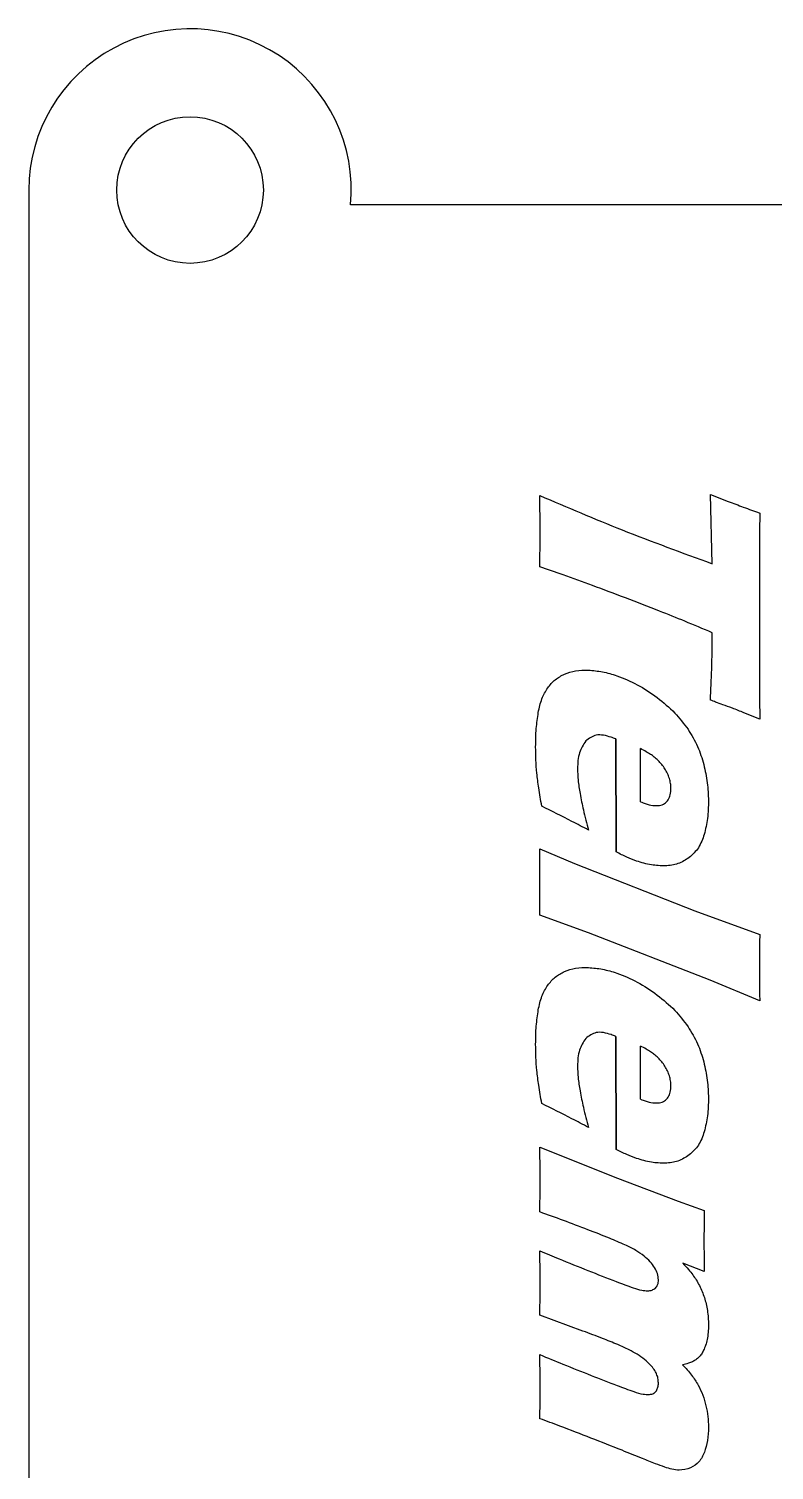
# Model space of a CAD drawing. Header units: millimetres. Extents: x 5 to 293, y 5 to 302.
# Drawn here: x 5.71 to 31.13, y 44.5 to 93.66 of the extents above; entities that cross this region are included whole.
import ezdxf

# ---------------------------------------------------------------- set-up
doc = ezdxf.new("R2010")
doc.units = ezdxf.units.MM
doc.layers.get('0').update_dxf_attribs({"linetype": 'CONTINUOUS'})

msp = doc.modelspace()

# ---------------------------------------------------------------- linework, layer by layer
for p, q in [((29.015, 75.414), (28.955, 77.774)), ((28.955, 77.774), (29.564, 77.539)), ((30.625, 73.509), (30.63, 72.151)), ((29.015, 72.676), (29.015, 73.061)), ((30.63, 72.151), (30.63, 70.832)), ((30.63, 70.832), (30.636, 70.116)), ((30.636, 70.116), (30.098, 70.332)), ((26.57, 67.293), (26.57, 69.106)), ((23.141, 64.489), (23.136, 65.685)), ((23.136, 65.685), (24.318, 65.185)), ((24.318, 65.185), (28.425, 63.576)), ((24.795, 62.822), (23.136, 63.43)), ((28.425, 63.576), (30.636, 62.765)), ((28.949, 61.208), (24.795, 62.822)), ((30.636, 60.51), (28.949, 61.208)), ((26.57, 57.15), (26.57, 58.963)), ((23.136, 55.515), (25.784, 54.461)), ((25.784, 54.461), (27.856, 53.669)), ((27.856, 53.669), (28.746, 53.356)), ((28.746, 51.273), (28.015, 51.559)), ((24.608, 49.241), (23.136, 49.786))]:
    msp.add_line(p, q)
msp.add_lwpolyline([(5.706, 88.158), (5.706, 10.158, 1.046586), (16.683, 10.658), (94.229, 10.658, 1.046586), (105.206, 10.158), (105.206, 88.158, 1.046586), (94.229, 87.658), (16.683, 87.658, 1.046586)], format="xyb", close=True)
for points in [[(25.735, 65.582), (25.729, 69.436)], [(25.735, 55.439), (25.729, 59.293)]]:
    msp.add_lwpolyline(points, close=True)
msp.add_circle((11.206, 88.158), 2.5)
for points, knots in [([(23.147, 76.473), (23.146, 76.618), (23.144, 77.04), (23.139, 77.463), (23.136, 77.74)], [0, 0, 0, 0, 0.0434718, 0.1266704, 0.1266704, 0.1266704, 0.1266704]), ([(23.136, 77.74), (24.068, 77.341), (26.006, 76.512), (27.986, 75.789), (29.015, 75.414)], [0, 0, 0, 0, 0.3039805, 0.6323416, 0.6323416, 0.6323416, 0.6323416]), ([(29.564, 77.539), (29.735, 77.474), (30.091, 77.338), (30.449, 77.209), (30.636, 77.142)], [0, 0, 0, 0, 0.0547618, 0.1142656, 0.1142656, 0.1142656, 0.1142656]), ([(30.636, 77.142), (30.633, 76.58), (30.626, 75.369), (30.625, 74.158), (30.625, 73.509)], [0, 0, 0, 0, 0.1686211, 0.3632493, 0.3632493, 0.3632493, 0.3632493]), ([(23.136, 75.313), (23.139, 75.559), (23.144, 75.946), (23.146, 76.333), (23.147, 76.473)], [0, 0, 0, 0, 0.0738478, 0.116034, 0.116034, 0.116034, 0.116034]), ([(24.932, 74.669), (24.598, 74.793), (24.001, 75.013), (23.4, 75.221), (23.136, 75.313)], [0, 0, 0, 0, 0.1068991, 0.1907965, 0.1907965, 0.1907965, 0.1907965]), ([(27.222, 73.797), (26.835, 73.948), (26.074, 74.244), (25.308, 74.529), (24.932, 74.669)], [0, 0, 0, 0, 0.1245641, 0.2450191, 0.2450191, 0.2450191, 0.2450191]), ([(29.015, 73.061), (28.704, 73.192), (28.109, 73.443), (27.509, 73.683), (27.222, 73.797)], [0, 0, 0, 0, 0.1012101, 0.1938785, 0.1938785, 0.1938785, 0.1938785]), ([(28.955, 70.759), (28.972, 71.111), (29.004, 71.75), (29.012, 72.389), (29.015, 72.676)], [0, 0, 0, 0, 0.1057376, 0.1918343, 0.1918343, 0.1918343, 0.1918343]), ([(23.978, 71.651), (24.102, 71.695), (24.366, 71.787), (24.645, 71.785), (24.794, 71.784)], [0, 0, 0, 0, 0.03909625, 0.08313762, 0.08313762, 0.08313762, 0.08313762]), ([(23.978, 71.651), (24.102, 71.695), (24.366, 71.787), (24.645, 71.785), (24.794, 71.784)], [0, 0, 0, 0, 0.03909625, 0.08313762, 0.08313762, 0.08313762, 0.08313762]), ([(24.794, 71.784), (24.954, 71.77), (25.285, 71.742), (25.602, 71.644), (25.765, 71.594)], [0, 0, 0, 0, 0.04823952, 0.09925628, 0.09925628, 0.09925628, 0.09925628]), ([(24.794, 71.784), (24.954, 71.77), (25.285, 71.742), (25.602, 71.644), (25.765, 71.594)], [0, 0, 0, 0, 0.04823952, 0.09925628, 0.09925628, 0.09925628, 0.09925628]), ([(23.405, 71.179), (23.486, 71.278), (23.645, 71.474), (23.868, 71.593), (23.978, 71.651)], [0, 0, 0, 0, 0.03798681, 0.07500426, 0.07500426, 0.07500426, 0.07500426]), ([(23.405, 71.179), (23.486, 71.278), (23.645, 71.474), (23.868, 71.593), (23.978, 71.651)], [0, 0, 0, 0, 0.03798681, 0.07500426, 0.07500426, 0.07500426, 0.07500426]), ([(25.765, 71.594), (26.002, 71.5), (26.49, 71.307), (26.919, 71.003), (27.14, 70.846)], [0, 0, 0, 0, 0.0759556, 0.1570184, 0.1570184, 0.1570184, 0.1570184]), ([(25.765, 71.594), (26.002, 71.5), (26.49, 71.307), (26.919, 71.003), (27.14, 70.846)], [0, 0, 0, 0, 0.0759556, 0.1570184, 0.1570184, 0.1570184, 0.1570184]), ([(23.084, 70.34), (23.116, 70.5), (23.177, 70.798), (23.333, 71.058), (23.405, 71.179)], [0, 0, 0, 0, 0.04854959, 0.09037023, 0.09037023, 0.09037023, 0.09037023]), ([(23.084, 70.34), (23.116, 70.5), (23.177, 70.798), (23.333, 71.058), (23.405, 71.179)], [0, 0, 0, 0, 0.04854959, 0.09037023, 0.09037023, 0.09037023, 0.09037023]), ([(27.14, 70.846), (27.348, 70.68), (27.744, 70.363), (28.048, 69.958), (28.191, 69.766)], [0, 0, 0, 0, 0.0796097, 0.1512342, 0.1512342, 0.1512342, 0.1512342]), ([(27.14, 70.846), (27.348, 70.68), (27.744, 70.363), (28.048, 69.958), (28.191, 69.766)], [0, 0, 0, 0, 0.0796097, 0.1512342, 0.1512342, 0.1512342, 0.1512342]), ([(22.993, 69.168), (22.996, 69.375), (23.001, 69.768), (23.057, 70.156), (23.084, 70.34)], [0, 0, 0, 0, 0.0620457, 0.117705, 0.117705, 0.117705, 0.117705]), ([(22.993, 69.168), (22.996, 69.375), (23.001, 69.768), (23.057, 70.156), (23.084, 70.34)], [0, 0, 0, 0, 0.0620457, 0.117705, 0.117705, 0.117705, 0.117705]), ([(29.382, 70.606), (29.299, 70.636), (29.157, 70.688), (29.014, 70.738), (28.955, 70.759)], [0, 0, 0, 0, 0.0264322, 0.04539739, 0.04539739, 0.04539739, 0.04539739]), ([(30.098, 70.332), (29.966, 70.384), (29.728, 70.476), (29.489, 70.566), (29.382, 70.606)], [0, 0, 0, 0, 0.04239074, 0.07663099, 0.07663099, 0.07663099, 0.07663099]), ([(24.701, 69.367), (24.619, 69.238), (24.44, 68.953), (24.428, 68.614), (24.422, 68.429)], [0, 0, 0, 0, 0.04502623, 0.09942361, 0.09942361, 0.09942361, 0.09942361]), ([(24.701, 69.367), (24.619, 69.238), (24.44, 68.953), (24.428, 68.614), (24.422, 68.429)], [0, 0, 0, 0, 0.04502623, 0.09942361, 0.09942361, 0.09942361, 0.09942361]), ([(25.571, 69.495), (25.394, 69.547), (25.079, 69.641), (24.816, 69.451), (24.701, 69.367)], [0, 0, 0, 0, 0.05175097, 0.09247937, 0.09247937, 0.09247937, 0.09247937]), ([(25.571, 69.495), (25.394, 69.547), (25.079, 69.641), (24.816, 69.451), (24.701, 69.367)], [0, 0, 0, 0, 0.05175097, 0.09247937, 0.09247937, 0.09247937, 0.09247937]), ([(25.729, 69.436), (25.702, 69.447), (25.649, 69.467), (25.596, 69.486), (25.571, 69.495)], [0, 0, 0, 0, 0.00894974, 0.01694294, 0.01694294, 0.01694294, 0.01694294]), ([(25.729, 69.436), (25.702, 69.447), (25.649, 69.467), (25.596, 69.486), (25.571, 69.495)], [0, 0, 0, 0, 0.00894974, 0.01694294, 0.01694294, 0.01694294, 0.01694294]), ([(28.191, 69.766), (28.308, 69.575), (28.539, 69.197), (28.666, 68.773), (28.729, 68.564)], [0, 0, 0, 0, 0.0669564, 0.1321725, 0.1321725, 0.1321725, 0.1321725]), ([(28.191, 69.766), (28.308, 69.575), (28.539, 69.197), (28.666, 68.773), (28.729, 68.564)], [0, 0, 0, 0, 0.0669564, 0.1321725, 0.1321725, 0.1321725, 0.1321725]), ([(23.034, 68.275), (23.022, 68.424), (22.998, 68.721), (22.995, 69.019), (22.993, 69.168)], [0, 0, 0, 0, 0.04484065, 0.08943421, 0.08943421, 0.08943421, 0.08943421]), ([(23.034, 68.275), (23.022, 68.424), (22.998, 68.721), (22.995, 69.019), (22.993, 69.168)], [0, 0, 0, 0, 0.04484065, 0.08943421, 0.08943421, 0.08943421, 0.08943421]), ([(26.913, 68.912), (26.864, 68.942), (26.752, 69.011), (26.636, 69.072), (26.57, 69.106)], [0, 0, 0, 0, 0.01722332, 0.03943518, 0.03943518, 0.03943518, 0.03943518]), ([(27.169, 68.704), (27.127, 68.744), (27.046, 68.819), (26.956, 68.882), (26.913, 68.912)], [0, 0, 0, 0, 0.01737812, 0.03296435, 0.03296435, 0.03296435, 0.03296435]), ([(24.422, 68.429), (24.426, 68.297), (24.436, 68.01), (24.482, 67.727), (24.507, 67.573)], [0, 0, 0, 0, 0.03958543, 0.08608344, 0.08608344, 0.08608344, 0.08608344]), ([(24.422, 68.429), (24.426, 68.297), (24.436, 68.01), (24.482, 67.727), (24.507, 67.573)], [0, 0, 0, 0, 0.03958543, 0.08608344, 0.08608344, 0.08608344, 0.08608344]), ([(27.402, 68.419), (27.367, 68.47), (27.298, 68.572), (27.212, 68.661), (27.169, 68.704)], [0, 0, 0, 0, 0.01858749, 0.03693631, 0.03693631, 0.03693631, 0.03693631]), ([(27.556, 68.089), (27.537, 68.146), (27.497, 68.262), (27.434, 68.366), (27.402, 68.419)], [0, 0, 0, 0, 0.0180209, 0.0364755, 0.0364755, 0.0364755, 0.0364755]), ([(28.729, 68.564), (28.776, 68.357), (28.867, 67.95), (28.882, 67.533), (28.889, 67.329)], [0, 0, 0, 0, 0.0635674, 0.1248017, 0.1248017, 0.1248017, 0.1248017]), ([(28.729, 68.564), (28.776, 68.357), (28.867, 67.95), (28.882, 67.533), (28.889, 67.329)], [0, 0, 0, 0, 0.0635674, 0.1248017, 0.1248017, 0.1248017, 0.1248017]), ([(23.202, 67.146), (23.164, 67.353), (23.096, 67.728), (23.053, 68.106), (23.034, 68.275)], [0, 0, 0, 0, 0.0631055, 0.1141047, 0.1141047, 0.1141047, 0.1141047]), ([(23.202, 67.146), (23.164, 67.353), (23.096, 67.728), (23.053, 68.106), (23.034, 68.275)], [0, 0, 0, 0, 0.0631055, 0.1141047, 0.1141047, 0.1141047, 0.1141047]), ([(27.608, 67.753), (27.606, 67.809), (27.601, 67.923), (27.571, 68.033), (27.556, 68.089)], [0, 0, 0, 0, 0.0167041, 0.03414134, 0.03414134, 0.03414134, 0.03414134]), ([(24.507, 67.573), (24.543, 67.387), (24.625, 66.969), (24.734, 66.558), (24.795, 66.33)], [0, 0, 0, 0, 0.0569199, 0.1276986, 0.1276986, 0.1276986, 0.1276986]), ([(24.507, 67.573), (24.543, 67.387), (24.625, 66.969), (24.734, 66.558), (24.795, 66.33)], [0, 0, 0, 0, 0.0569199, 0.1276986, 0.1276986, 0.1276986, 0.1276986]), ([(27.218, 67.168), (27.281, 67.184), (27.402, 67.213), (27.478, 67.311), (27.515, 67.359)], [0, 0, 0, 0, 0.01870712, 0.03620324, 0.03620324, 0.03620324, 0.03620324]), ([(27.515, 67.359), (27.542, 67.417), (27.601, 67.542), (27.606, 67.679), (27.608, 67.753)], [0, 0, 0, 0, 0.01907433, 0.04086442, 0.04086442, 0.04086442, 0.04086442]), ([(24.795, 66.33), (24.608, 66.429), (24.08, 66.708), (23.546, 66.974), (23.202, 67.146)], [0, 0, 0, 0, 0.0636144, 0.1790374, 0.1790374, 0.1790374, 0.1790374]), ([(24.795, 66.33), (24.608, 66.429), (24.08, 66.708), (23.546, 66.974), (23.202, 67.146)], [0, 0, 0, 0, 0.0636144, 0.1790374, 0.1790374, 0.1790374, 0.1790374]), ([(26.57, 67.293), (26.599, 67.281), (26.651, 67.26), (26.705, 67.242), (26.729, 67.233)], [0, 0, 0, 0, 0.00928117, 0.01701594, 0.01701594, 0.01701594, 0.01701594]), ([(26.729, 67.233), (26.817, 67.205), (26.977, 67.155), (27.143, 67.164), (27.218, 67.168)], [0, 0, 0, 0, 0.02728852, 0.04967865, 0.04967865, 0.04967865, 0.04967865]), ([(28.889, 67.329), (28.884, 67.128), (28.874, 66.741), (28.785, 66.365), (28.743, 66.183)], [0, 0, 0, 0, 0.0600691, 0.1157521, 0.1157521, 0.1157521, 0.1157521]), ([(28.889, 67.329), (28.884, 67.128), (28.874, 66.741), (28.785, 66.365), (28.743, 66.183)], [0, 0, 0, 0, 0.0600691, 0.1157521, 0.1157521, 0.1157521, 0.1157521]), ([(28.743, 66.183), (28.689, 66.023), (28.584, 65.716), (28.348, 65.496), (28.235, 65.392)], [0, 0, 0, 0, 0.04992625, 0.0953915, 0.0953915, 0.0953915, 0.0953915]), ([(28.743, 66.183), (28.689, 66.023), (28.584, 65.716), (28.348, 65.496), (28.235, 65.392)], [0, 0, 0, 0, 0.04992625, 0.0953915, 0.0953915, 0.0953915, 0.0953915]), ([(26.433, 65.273), (26.321, 65.315), (26.083, 65.404), (25.856, 65.52), (25.735, 65.582)], [0, 0, 0, 0, 0.03557891, 0.07635416, 0.07635416, 0.07635416, 0.07635416]), ([(26.433, 65.273), (26.321, 65.315), (26.083, 65.404), (25.856, 65.52), (25.735, 65.582)], [0, 0, 0, 0, 0.03557891, 0.07635416, 0.07635416, 0.07635416, 0.07635416]), ([(28.235, 65.392), (28.11, 65.312), (27.86, 65.152), (27.564, 65.122), (27.416, 65.107)], [0, 0, 0, 0, 0.04381897, 0.08777713, 0.08777713, 0.08777713, 0.08777713]), ([(28.235, 65.392), (28.11, 65.312), (27.86, 65.152), (27.564, 65.122), (27.416, 65.107)], [0, 0, 0, 0, 0.04381897, 0.08777713, 0.08777713, 0.08777713, 0.08777713]), ([(27.416, 65.107), (27.257, 65.112), (26.922, 65.123), (26.601, 65.222), (26.433, 65.273)], [0, 0, 0, 0, 0.0475219, 0.1001476, 0.1001476, 0.1001476, 0.1001476]), ([(27.416, 65.107), (27.257, 65.112), (26.922, 65.123), (26.601, 65.222), (26.433, 65.273)], [0, 0, 0, 0, 0.0475219, 0.1001476, 0.1001476, 0.1001476, 0.1001476]), ([(23.136, 63.43), (23.137, 63.616), (23.141, 63.969), (23.141, 64.322), (23.141, 64.489)], [0, 0, 0, 0, 0.055833, 0.1059857, 0.1059857, 0.1059857, 0.1059857]), ([(30.636, 62.765), (30.633, 62.543), (30.627, 62.161), (30.626, 61.779), (30.625, 61.619)], [0, 0, 0, 0, 0.0666991, 0.1146006, 0.1146006, 0.1146006, 0.1146006]), ([(23.405, 61.036), (23.486, 61.135), (23.645, 61.331), (23.868, 61.45), (23.978, 61.509)], [0, 0, 0, 0, 0.03798664, 0.07500421, 0.07500421, 0.07500421, 0.07500421]), ([(23.405, 61.036), (23.486, 61.135), (23.645, 61.331), (23.868, 61.45), (23.978, 61.509)], [0, 0, 0, 0, 0.03798664, 0.07500421, 0.07500421, 0.07500421, 0.07500421]), ([(23.978, 61.509), (24.102, 61.552), (24.366, 61.644), (24.645, 61.642), (24.794, 61.641)], [0, 0, 0, 0, 0.03909618, 0.08313756, 0.08313756, 0.08313756, 0.08313756]), ([(23.978, 61.509), (24.102, 61.552), (24.366, 61.644), (24.645, 61.642), (24.794, 61.641)], [0, 0, 0, 0, 0.03909618, 0.08313756, 0.08313756, 0.08313756, 0.08313756]), ([(24.794, 61.641), (24.954, 61.627), (25.285, 61.599), (25.602, 61.501), (25.765, 61.451)], [0, 0, 0, 0, 0.04823952, 0.09925628, 0.09925628, 0.09925628, 0.09925628]), ([(24.794, 61.641), (24.954, 61.627), (25.285, 61.599), (25.602, 61.501), (25.765, 61.451)], [0, 0, 0, 0, 0.04823952, 0.09925628, 0.09925628, 0.09925628, 0.09925628]), ([(30.625, 61.619), (30.625, 61.443), (30.627, 61.074), (30.633, 60.704), (30.636, 60.51)], [0, 0, 0, 0, 0.0527694, 0.1109613, 0.1109613, 0.1109613, 0.1109613]), ([(23.084, 60.197), (23.116, 60.357), (23.177, 60.655), (23.333, 60.915), (23.405, 61.036)], [0, 0, 0, 0, 0.04854936, 0.09037021, 0.09037021, 0.09037021, 0.09037021]), ([(23.084, 60.197), (23.116, 60.357), (23.177, 60.655), (23.333, 60.915), (23.405, 61.036)], [0, 0, 0, 0, 0.04854936, 0.09037021, 0.09037021, 0.09037021, 0.09037021]), ([(25.765, 61.451), (26.002, 61.357), (26.49, 61.164), (26.919, 60.86), (27.14, 60.703)], [0, 0, 0, 0, 0.0759556, 0.1570184, 0.1570184, 0.1570184, 0.1570184]), ([(25.765, 61.451), (26.002, 61.357), (26.49, 61.164), (26.919, 60.86), (27.14, 60.703)], [0, 0, 0, 0, 0.0759556, 0.1570184, 0.1570184, 0.1570184, 0.1570184]), ([(27.14, 60.703), (27.348, 60.537), (27.744, 60.22), (28.048, 59.815), (28.191, 59.623)], [0, 0, 0, 0, 0.0796097, 0.1512342, 0.1512342, 0.1512342, 0.1512342]), ([(27.14, 60.703), (27.348, 60.537), (27.744, 60.22), (28.048, 59.815), (28.191, 59.623)], [0, 0, 0, 0, 0.0796097, 0.1512342, 0.1512342, 0.1512342, 0.1512342]), ([(22.993, 59.025), (22.996, 59.232), (23.001, 59.625), (23.057, 60.013), (23.084, 60.197)], [0, 0, 0, 0, 0.0620454, 0.117705, 0.117705, 0.117705, 0.117705]), ([(22.993, 59.025), (22.996, 59.232), (23.001, 59.625), (23.057, 60.013), (23.084, 60.197)], [0, 0, 0, 0, 0.0620454, 0.117705, 0.117705, 0.117705, 0.117705]), ([(28.191, 59.623), (28.308, 59.432), (28.539, 59.054), (28.666, 58.631), (28.729, 58.421)], [0, 0, 0, 0, 0.0669566, 0.1321725, 0.1321725, 0.1321725, 0.1321725]), ([(28.191, 59.623), (28.308, 59.432), (28.539, 59.054), (28.666, 58.631), (28.729, 58.421)], [0, 0, 0, 0, 0.0669566, 0.1321725, 0.1321725, 0.1321725, 0.1321725]), ([(23.034, 58.132), (23.022, 58.281), (22.998, 58.578), (22.995, 58.876), (22.993, 59.025)], [0, 0, 0, 0, 0.04484089, 0.08943445, 0.08943445, 0.08943445, 0.08943445]), ([(23.034, 58.132), (23.022, 58.281), (22.998, 58.578), (22.995, 58.876), (22.993, 59.025)], [0, 0, 0, 0, 0.04484089, 0.08943445, 0.08943445, 0.08943445, 0.08943445]), ([(24.701, 59.225), (24.619, 59.095), (24.44, 58.81), (24.428, 58.472), (24.422, 58.286)], [0, 0, 0, 0, 0.04502623, 0.09942361, 0.09942361, 0.09942361, 0.09942361]), ([(24.701, 59.225), (24.619, 59.095), (24.44, 58.81), (24.428, 58.472), (24.422, 58.286)], [0, 0, 0, 0, 0.04502623, 0.09942361, 0.09942361, 0.09942361, 0.09942361]), ([(25.571, 59.352), (25.394, 59.405), (25.079, 59.498), (24.816, 59.308), (24.701, 59.225)], [0, 0, 0, 0, 0.05175097, 0.09247937, 0.09247937, 0.09247937, 0.09247937]), ([(25.571, 59.352), (25.394, 59.405), (25.079, 59.498), (24.816, 59.308), (24.701, 59.225)], [0, 0, 0, 0, 0.05175097, 0.09247937, 0.09247937, 0.09247937, 0.09247937]), ([(25.729, 59.293), (25.702, 59.304), (25.649, 59.325), (25.596, 59.343), (25.571, 59.352)], [0, 0, 0, 0, 0.00894966, 0.01694293, 0.01694293, 0.01694293, 0.01694293]), ([(25.729, 59.293), (25.702, 59.304), (25.649, 59.325), (25.596, 59.343), (25.571, 59.352)], [0, 0, 0, 0, 0.00894966, 0.01694293, 0.01694293, 0.01694293, 0.01694293]), ([(26.913, 58.769), (26.864, 58.799), (26.752, 58.868), (26.636, 58.929), (26.57, 58.963)], [0, 0, 0, 0, 0.01722332, 0.03943518, 0.03943518, 0.03943518, 0.03943518]), ([(27.169, 58.562), (27.127, 58.601), (27.046, 58.676), (26.956, 58.74), (26.913, 58.769)], [0, 0, 0, 0, 0.01737828, 0.03296465, 0.03296465, 0.03296465, 0.03296465]), ([(27.402, 58.276), (27.367, 58.328), (27.298, 58.429), (27.212, 58.518), (27.169, 58.562)], [0, 0, 0, 0, 0.0185873, 0.03693612, 0.03693612, 0.03693612, 0.03693612]), ([(23.202, 57.003), (23.164, 57.21), (23.096, 57.585), (23.053, 57.963), (23.034, 58.132)], [0, 0, 0, 0, 0.0631052, 0.1141045, 0.1141045, 0.1141045, 0.1141045]), ([(23.202, 57.003), (23.164, 57.21), (23.096, 57.585), (23.053, 57.963), (23.034, 58.132)], [0, 0, 0, 0, 0.0631052, 0.1141045, 0.1141045, 0.1141045, 0.1141045]), ([(24.422, 58.286), (24.426, 58.154), (24.436, 57.867), (24.482, 57.584), (24.507, 57.431)], [0, 0, 0, 0, 0.03958543, 0.08608367, 0.08608367, 0.08608367, 0.08608367]), ([(24.422, 58.286), (24.426, 58.154), (24.436, 57.867), (24.482, 57.584), (24.507, 57.431)], [0, 0, 0, 0, 0.03958543, 0.08608367, 0.08608367, 0.08608367, 0.08608367]), ([(27.556, 57.947), (27.537, 58.003), (27.497, 58.119), (27.434, 58.223), (27.402, 58.276)], [0, 0, 0, 0, 0.01802113, 0.03647551, 0.03647551, 0.03647551, 0.03647551]), ([(28.729, 58.421), (28.776, 58.214), (28.867, 57.807), (28.882, 57.391), (28.889, 57.186)], [0, 0, 0, 0, 0.0635672, 0.1248015, 0.1248015, 0.1248015, 0.1248015]), ([(28.729, 58.421), (28.776, 58.214), (28.867, 57.807), (28.882, 57.391), (28.889, 57.186)], [0, 0, 0, 0, 0.0635672, 0.1248015, 0.1248015, 0.1248015, 0.1248015]), ([(27.515, 57.216), (27.542, 57.274), (27.601, 57.399), (27.606, 57.537), (27.608, 57.61)], [0, 0, 0, 0, 0.01907455, 0.04086465, 0.04086465, 0.04086465, 0.04086465]), ([(27.608, 57.61), (27.606, 57.666), (27.601, 57.78), (27.571, 57.89), (27.556, 57.947)], [0, 0, 0, 0, 0.0167041, 0.03414134, 0.03414134, 0.03414134, 0.03414134]), ([(24.507, 57.431), (24.543, 57.244), (24.625, 56.826), (24.734, 56.415), (24.795, 56.187)], [0, 0, 0, 0, 0.0569197, 0.1276984, 0.1276984, 0.1276984, 0.1276984]), ([(24.507, 57.431), (24.543, 57.244), (24.625, 56.826), (24.734, 56.415), (24.795, 56.187)], [0, 0, 0, 0, 0.0569197, 0.1276984, 0.1276984, 0.1276984, 0.1276984]), ([(26.57, 57.15), (26.599, 57.138), (26.651, 57.118), (26.705, 57.099), (26.729, 57.09)], [0, 0, 0, 0, 0.00928108, 0.01701585, 0.01701585, 0.01701585, 0.01701585]), ([(26.729, 57.09), (26.817, 57.063), (26.977, 57.013), (27.143, 57.022), (27.218, 57.026)], [0, 0, 0, 0, 0.02728858, 0.04967871, 0.04967871, 0.04967871, 0.04967871]), ([(27.218, 57.026), (27.281, 57.041), (27.402, 57.07), (27.478, 57.168), (27.515, 57.216)], [0, 0, 0, 0, 0.01870704, 0.03620316, 0.03620316, 0.03620316, 0.03620316]), ([(28.889, 57.186), (28.884, 56.985), (28.874, 56.598), (28.785, 56.222), (28.743, 56.04)], [0, 0, 0, 0, 0.0600693, 0.1157524, 0.1157524, 0.1157524, 0.1157524]), ([(28.889, 57.186), (28.884, 56.985), (28.874, 56.598), (28.785, 56.222), (28.743, 56.04)], [0, 0, 0, 0, 0.0600693, 0.1157524, 0.1157524, 0.1157524, 0.1157524]), ([(24.795, 56.187), (24.608, 56.286), (24.08, 56.565), (23.546, 56.832), (23.202, 57.003)], [0, 0, 0, 0, 0.0636144, 0.1790374, 0.1790374, 0.1790374, 0.1790374]), ([(24.795, 56.187), (24.608, 56.286), (24.08, 56.565), (23.546, 56.832), (23.202, 57.003)], [0, 0, 0, 0, 0.0636144, 0.1790374, 0.1790374, 0.1790374, 0.1790374]), ([(28.743, 56.04), (28.689, 55.88), (28.584, 55.574), (28.348, 55.354), (28.235, 55.249)], [0, 0, 0, 0, 0.04992625, 0.0953915, 0.0953915, 0.0953915, 0.0953915]), ([(28.743, 56.04), (28.689, 55.88), (28.584, 55.574), (28.348, 55.354), (28.235, 55.249)], [0, 0, 0, 0, 0.04992625, 0.0953915, 0.0953915, 0.0953915, 0.0953915]), ([(23.147, 54.378), (23.146, 54.549), (23.145, 54.928), (23.139, 55.307), (23.136, 55.515)], [0, 0, 0, 0, 0.0512498, 0.1136908, 0.1136908, 0.1136908, 0.1136908]), ([(26.433, 55.131), (26.321, 55.172), (26.083, 55.261), (25.856, 55.377), (25.735, 55.439)], [0, 0, 0, 0, 0.03557882, 0.07635407, 0.07635407, 0.07635407, 0.07635407]), ([(26.433, 55.131), (26.321, 55.172), (26.083, 55.261), (25.856, 55.377), (25.735, 55.439)], [0, 0, 0, 0, 0.03557882, 0.07635407, 0.07635407, 0.07635407, 0.07635407]), ([(27.416, 54.964), (27.257, 54.969), (26.922, 54.98), (26.601, 55.079), (26.433, 55.131)], [0, 0, 0, 0, 0.0475219, 0.1001477, 0.1001477, 0.1001477, 0.1001477]), ([(27.416, 54.964), (27.257, 54.969), (26.922, 54.98), (26.601, 55.079), (26.433, 55.131)], [0, 0, 0, 0, 0.0475219, 0.1001477, 0.1001477, 0.1001477, 0.1001477]), ([(28.235, 55.249), (28.11, 55.169), (27.86, 55.009), (27.564, 54.979), (27.416, 54.964)], [0, 0, 0, 0, 0.04381897, 0.08777713, 0.08777713, 0.08777713, 0.08777713]), ([(28.235, 55.249), (28.11, 55.169), (27.86, 55.009), (27.564, 54.979), (27.416, 54.964)], [0, 0, 0, 0, 0.04381897, 0.08777713, 0.08777713, 0.08777713, 0.08777713]), ([(23.136, 53.304), (23.139, 53.503), (23.145, 53.861), (23.146, 54.22), (23.147, 54.378)], [0, 0, 0, 0, 0.0599493, 0.1074326, 0.1074326, 0.1074326, 0.1074326]), ([(24.773, 52.698), (24.495, 52.804), (23.952, 53.011), (23.404, 53.208), (23.136, 53.304)], [0, 0, 0, 0, 0.0892759, 0.174593, 0.174593, 0.174593, 0.174593]), ([(28.746, 53.356), (28.743, 53.167), (28.737, 52.813), (28.735, 52.459), (28.735, 52.294)], [0, 0, 0, 0, 0.0566059, 0.1062482, 0.1062482, 0.1062482, 0.1062482]), ([(26.04, 52.182), (25.865, 52.257), (25.447, 52.438), (25.022, 52.602), (24.773, 52.698)], [0, 0, 0, 0, 0.056941, 0.1367536, 0.1367536, 0.1367536, 0.1367536]), ([(26.691, 51.801), (26.599, 51.868), (26.394, 52.016), (26.166, 52.123), (26.04, 52.182)], [0, 0, 0, 0, 0.03400462, 0.07556908, 0.07556908, 0.07556908, 0.07556908]), ([(28.735, 52.294), (28.735, 52.121), (28.736, 51.781), (28.743, 51.441), (28.746, 51.273)], [0, 0, 0, 0, 0.051621, 0.1020592, 0.1020592, 0.1020592, 0.1020592]), ([(23.147, 50.842), (23.146, 51.017), (23.145, 51.397), (23.139, 51.777), (23.136, 51.982)], [0, 0, 0, 0, 0.0526581, 0.1140173, 0.1140173, 0.1140173, 0.1140173]), ([(23.136, 51.982), (23.354, 51.889), (23.899, 51.656), (24.449, 51.438), (24.779, 51.306)], [0, 0, 0, 0, 0.0711362, 0.177628, 0.177628, 0.177628, 0.177628]), ([(27.053, 51.406), (27.005, 51.475), (26.9, 51.622), (26.763, 51.739), (26.691, 51.801)], [0, 0, 0, 0, 0.02522775, 0.05381591, 0.05381591, 0.05381591, 0.05381591]), ([(24.779, 51.306), (25.099, 51.179), (25.611, 50.974), (26.129, 50.786), (26.323, 50.715)], [0, 0, 0, 0, 0.1034202, 0.1653454, 0.1653454, 0.1653454, 0.1653454]), ([(27.18, 50.99), (27.174, 51.061), (27.162, 51.209), (27.09, 51.339), (27.053, 51.406)], [0, 0, 0, 0, 0.02136307, 0.04397253, 0.04397253, 0.04397253, 0.04397253]), ([(28.015, 51.559), (28.081, 51.486), (28.198, 51.355), (28.306, 51.217), (28.353, 51.156)], [0, 0, 0, 0, 0.02960676, 0.05262599, 0.05262599, 0.05262599, 0.05262599]), ([(28.353, 51.156), (28.393, 51.1), (28.475, 50.983), (28.543, 50.857), (28.578, 50.791)], [0, 0, 0, 0, 0.02057791, 0.04292759, 0.04292759, 0.04292759, 0.04292759]), ([(23.136, 49.786), (23.139, 49.971), (23.145, 50.323), (23.146, 50.675), (23.147, 50.842)], [0, 0, 0, 0, 0.05558, 0.1055786, 0.1055786, 0.1055786, 0.1055786]), ([(26.323, 50.715), (26.418, 50.683), (26.579, 50.628), (26.748, 50.617), (26.817, 50.613)], [0, 0, 0, 0, 0.0299768, 0.05068361, 0.05068361, 0.05068361, 0.05068361]), ([(26.817, 50.613), (26.868, 50.618), (26.964, 50.628), (27.044, 50.682), (27.081, 50.707)], [0, 0, 0, 0, 0.01510767, 0.02839398, 0.02839398, 0.02839398, 0.02839398]), ([(27.081, 50.707), (27.11, 50.743), (27.175, 50.825), (27.178, 50.931), (27.18, 50.99)], [0, 0, 0, 0, 0.01350382, 0.03063143, 0.03063143, 0.03063143, 0.03063143]), ([(28.578, 50.791), (28.612, 50.723), (28.678, 50.59), (28.725, 50.45), (28.749, 50.382)], [0, 0, 0, 0, 0.02271024, 0.04439527, 0.04439527, 0.04439527, 0.04439527]), ([(28.749, 50.382), (28.769, 50.311), (28.811, 50.166), (28.837, 50.017), (28.85, 49.941)], [0, 0, 0, 0, 0.02191979, 0.04529078, 0.04529078, 0.04529078, 0.04529078]), ([(28.85, 49.941), (28.861, 49.861), (28.884, 49.7), (28.887, 49.537), (28.889, 49.455)], [0, 0, 0, 0, 0.02422498, 0.04874469, 0.04874469, 0.04874469, 0.04874469]), ([(25.795, 48.778), (25.622, 48.849), (25.229, 49.011), (24.831, 49.159), (24.608, 49.241)], [0, 0, 0, 0, 0.0563285, 0.127432, 0.127432, 0.127432, 0.127432]), ([(28.889, 49.455), (28.887, 49.366), (28.884, 49.198), (28.856, 49.033), (28.842, 48.954)], [0, 0, 0, 0, 0.02655166, 0.05034521, 0.05034521, 0.05034521, 0.05034521]), ([(26.454, 48.449), (26.364, 48.501), (26.151, 48.624), (25.925, 48.722), (25.795, 48.778)], [0, 0, 0, 0, 0.03122251, 0.07370413, 0.07370413, 0.07370413, 0.07370413]), ([(28.842, 48.954), (28.826, 48.887), (28.798, 48.761), (28.747, 48.642), (28.724, 48.588)], [0, 0, 0, 0, 0.02086072, 0.0385685, 0.0385685, 0.0385685, 0.0385685]), ([(23.147, 47.226), (23.146, 47.423), (23.145, 47.827), (23.139, 48.231), (23.136, 48.438)], [0, 0, 0, 0, 0.0590989, 0.1211342, 0.1211342, 0.1211342, 0.1211342]), ([(23.136, 48.438), (23.398, 48.329), (23.979, 48.089), (24.564, 47.857), (24.886, 47.729)], [0, 0, 0, 0, 0.0850276, 0.1887935, 0.1887935, 0.1887935, 0.1887935]), ([(26.914, 48.078), (26.847, 48.143), (26.705, 48.282), (26.541, 48.391), (26.454, 48.449)], [0, 0, 0, 0, 0.02803943, 0.05918511, 0.05918511, 0.05918511, 0.05918511]), ([(28.347, 48.197), (28.299, 48.178), (28.188, 48.133), (28.071, 48.106), (28.004, 48.091)], [0, 0, 0, 0, 0.01548113, 0.03598475, 0.03598475, 0.03598475, 0.03598475]), ([(28.559, 48.347), (28.527, 48.318), (28.463, 48.258), (28.386, 48.217), (28.347, 48.197)], [0, 0, 0, 0, 0.01308997, 0.02606716, 0.02606716, 0.02606716, 0.02606716]), ([(28.724, 48.588), (28.7, 48.542), (28.655, 48.456), (28.59, 48.382), (28.559, 48.347)], [0, 0, 0, 0, 0.01537995, 0.02926367, 0.02926367, 0.02926367, 0.02926367]), ([(24.886, 47.729), (25.182, 47.612), (25.666, 47.421), (26.155, 47.244), (26.345, 47.175)], [0, 0, 0, 0, 0.0955777, 0.1560509, 0.1560509, 0.1560509, 0.1560509]), ([(27.119, 47.777), (27.093, 47.829), (27.038, 47.939), (26.957, 48.03), (26.914, 48.078)], [0, 0, 0, 0, 0.01743938, 0.03654861, 0.03654861, 0.03654861, 0.03654861]), ([(27.18, 47.47), (27.177, 47.524), (27.173, 47.629), (27.137, 47.728), (27.119, 47.777)], [0, 0, 0, 0, 0.01600908, 0.03147311, 0.03147311, 0.03147311, 0.03147311]), ([(28.004, 48.091), (28.112, 47.977), (28.312, 47.763), (28.466, 47.514), (28.537, 47.399)], [0, 0, 0, 0, 0.04696699, 0.08754696, 0.08754696, 0.08754696, 0.08754696]), ([(23.136, 46.253), (23.139, 46.418), (23.145, 46.742), (23.146, 47.067), (23.147, 47.226)], [0, 0, 0, 0, 0.04939528, 0.09732059, 0.09732059, 0.09732059, 0.09732059]), ([(26.876, 47.077), (26.929, 47.087), (27.024, 47.103), (27.087, 47.175), (27.116, 47.208)], [0, 0, 0, 0, 0.01540061, 0.02801936, 0.02801936, 0.02801936, 0.02801936]), ([(27.116, 47.208), (27.134, 47.247), (27.174, 47.33), (27.178, 47.422), (27.18, 47.47)], [0, 0, 0, 0, 0.01285972, 0.02720489, 0.02720489, 0.02720489, 0.02720489]), ([(28.537, 47.399), (28.593, 47.287), (28.707, 47.062), (28.771, 46.818), (28.803, 46.696)], [0, 0, 0, 0, 0.03757103, 0.0753787, 0.0753787, 0.0753787, 0.0753787]), ([(26.345, 47.175), (26.447, 47.141), (26.62, 47.082), (26.802, 47.079), (26.876, 47.077)], [0, 0, 0, 0, 0.03225415, 0.05435301, 0.05435301, 0.05435301, 0.05435301]), ([(24.88, 45.591), (24.528, 45.729), (23.949, 45.956), (23.365, 46.17), (23.136, 46.253)], [0, 0, 0, 0, 0.1134666, 0.1866064, 0.1866064, 0.1866064, 0.1866064]), ([(28.803, 46.696), (28.828, 46.573), (28.877, 46.33), (28.885, 46.083), (28.889, 45.961)], [0, 0, 0, 0, 0.03753902, 0.07410723, 0.07410723, 0.07410723, 0.07410723]), ([(28.889, 45.961), (28.884, 45.809), (28.875, 45.518), (28.791, 45.239), (28.751, 45.106)], [0, 0, 0, 0, 0.04539194, 0.08687374, 0.08687374, 0.08687374, 0.08687374]), ([(26.636, 44.894), (26.405, 44.988), (25.821, 45.223), (25.234, 45.453), (24.88, 45.591)], [0, 0, 0, 0, 0.0748354, 0.1888694, 0.1888694, 0.1888694, 0.1888694]), ([(27.4, 44.599), (27.294, 44.637), (27.037, 44.73), (26.784, 44.833), (26.636, 44.894)], [0, 0, 0, 0, 0.03381383, 0.08190526, 0.08190526, 0.08190526, 0.08190526]), ([(28.751, 45.106), (28.698, 44.991), (28.595, 44.764), (28.381, 44.636), (28.276, 44.573)], [0, 0, 0, 0, 0.03722652, 0.07296804, 0.07296804, 0.07296804, 0.07296804]), ([(28.276, 44.573), (28.147, 44.538), (27.854, 44.458), (27.562, 44.548), (27.4, 44.599)], [0, 0, 0, 0, 0.03946895, 0.08927483, 0.08927483, 0.08927483, 0.08927483])]:
    msp.add_open_spline(points, degree=3, knots=knots)

doc.saveas('drawing.dxf')
